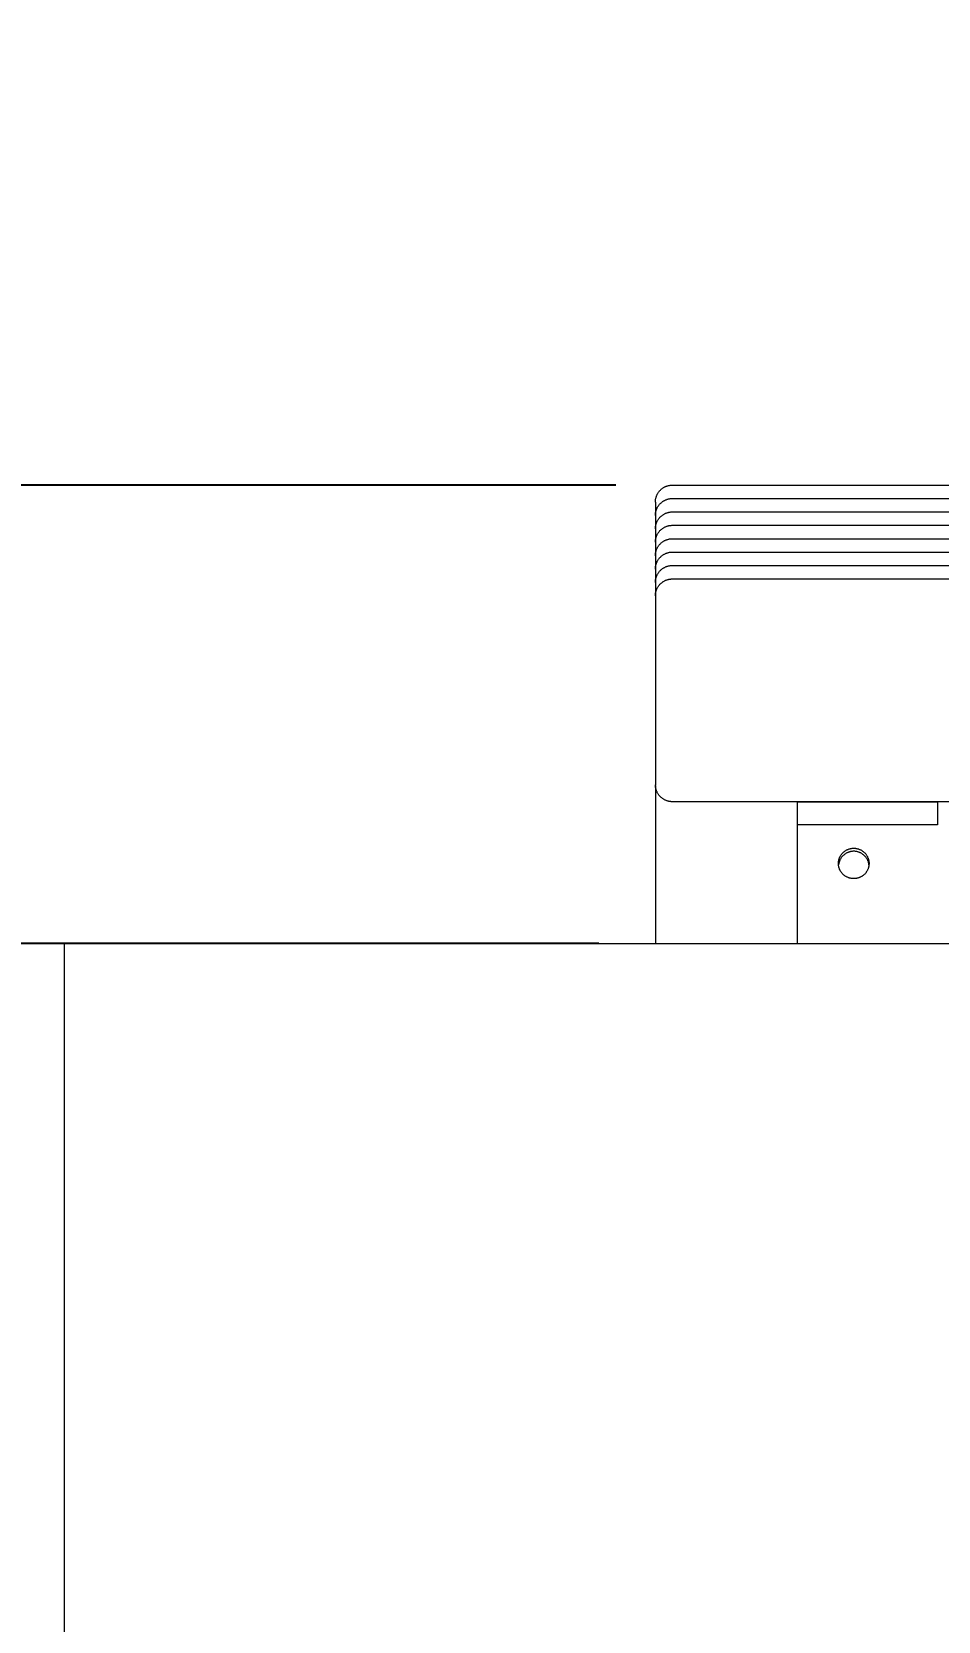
# Model space of a CAD drawing. Header units: millimetres. Extents: x -213 to 4577, y -424 to 2634.
# Drawn here: x 13.1 to 173.1, y 1709.7 to 1990.2 of the extents above; entities that cross this region are included whole.
import ezdxf

# ---------------------------------------------------------------- set-up
doc = ezdxf.new("R2010")
doc.units = ezdxf.units.MM
doc.layers.add('ZANO_R', color=7, linetype='Continuous', lineweight=0)
doc.layers.add('ZANO_W', color=1, linetype='Continuous', lineweight=0)
doc.styles.add('Arial', font='arial.ttf')
doc.styles.get("Standard").update_dxf_attribs({"font": 'ARIALUNI.TTF'})
doc.dimstyles.new('pl i ang', dxfattribs={"dimtxt": 50, "dimasz": 50, "dimexe": 1.25, "dimexo": 0.625, "dimgap": 10, "dimtad": 1, "dimtoh": 1, "dimtxsty": 'Standard', "dimcen": 2.5, "dimclrd": 1, "dimclre": 1, "dimclrt": 1, "dimadec": 0, "dimazin": 0, "dimtfac": 1, "dimtmove": 0, "dimatfit": 3, "dimfxl": 1, "dimarcsym": 1})

# ---------------------------------------------------------------- blocks, each defined once
blk = doc.blocks.new('*D441')
at = {"layer": 'ZANO_W', "color": 1, "lineweight": -2}
for p, q in [((-36.16, 1950.22), (-36.16, 1990.22)), ((116.17, 1910.22), (-46.16, 1910.22)), ((-36.16, 1910.22), (-36.16, 1829.34)), ((113.17, 1829.34), (-46.16, 1829.34)), ((-36.16, 1789.34), (-36.16, 1749.34))]:
    blk.add_line(p, q, dxfattribs=at)
at = {"layer": 'ZANO_W', "color": 1}
for points in [[(-42.83, 1950.22), (-29.49, 1950.22), (-36.16, 1910.22)], [(-29.49, 1789.34), (-42.83, 1789.34), (-36.16, 1829.34)]]:
    blk.add_solid(points, dxfattribs=at)
at = {"layer": 'ZANO_W', "color": 1, "insert": (-66.58, 1869.78), "char_height": 40, "attachment_point": 5, "rotation": 90, "style": 'Arial'}
blk.add_mtext('81', dxfattribs=at)

msp = doc.modelspace()

# ---------------------------------------------------------------- linework, layer by layer
at = {"layer": 'ZANO_R'}
for p, q in [((123.17, 1907.33), (123.18, 1907.43)), ((123.18, 1907.43), (123.19, 1907.53)), ((123.19, 1907.53), (123.2, 1907.63)), ((123.2, 1907.63), (123.22, 1907.73)), ((123.22, 1907.73), (123.23, 1907.83)), ((123.23, 1907.83), (123.26, 1907.93)), ((123.26, 1907.93), (123.28, 1908.03)), ((123.28, 1908.03), (123.31, 1908.13)), ((123.31, 1908.13), (123.35, 1908.23)), ((123.35, 1908.23), (123.38, 1908.32)), ((123.38, 1908.32), (123.42, 1908.42)), ((123.42, 1908.42), (123.46, 1908.51)), ((123.46, 1908.51), (123.51, 1908.6)), ((123.51, 1908.6), (123.56, 1908.69)), ((123.56, 1908.69), (123.61, 1908.78)), ((123.61, 1908.78), (123.66, 1908.87)), ((123.66, 1908.87), (123.72, 1908.95)), ((123.72, 1908.95), (123.78, 1909.04)), ((123.78, 1909.04), (123.84, 1909.12)), ((123.84, 1909.12), (123.91, 1909.19)), ((123.91, 1909.19), (123.98, 1909.27)), ((123.98, 1909.27), (124.05, 1909.34)), ((124.05, 1909.34), (124.12, 1909.42)), ((124.12, 1909.42), (124.2, 1909.48)), ((124.2, 1909.48), (124.28, 1909.55)), ((124.28, 1909.55), (124.36, 1909.61)), ((124.36, 1909.61), (124.44, 1909.67)), ((124.44, 1909.67), (124.53, 1909.73)), ((124.53, 1909.73), (124.61, 1909.79)), ((124.61, 1909.79), (124.7, 1909.84)), ((124.61, 1907.42), (124.7, 1907.47)), ((124.7, 1909.84), (124.79, 1909.89)), ((124.7, 1907.47), (124.79, 1907.52)), ((124.79, 1909.89), (124.88, 1909.93)), ((124.79, 1907.52), (124.88, 1907.57)), ((124.88, 1909.93), (124.98, 1909.97)), ((124.88, 1907.57), (124.98, 1907.61)), ((124.98, 1909.97), (125.07, 1910.01)), ((124.98, 1907.61), (125.07, 1907.65)), ((125.07, 1910.01), (125.17, 1910.05)), ((125.07, 1907.65), (125.17, 1907.68)), ((125.17, 1910.05), (125.26, 1910.08)), ((125.17, 1907.68), (125.26, 1907.72)), ((125.26, 1910.08), (125.36, 1910.11)), ((125.26, 1907.72), (125.36, 1907.75)), ((125.36, 1910.11), (125.46, 1910.14)), ((125.36, 1907.75), (125.46, 1907.77)), ((125.46, 1910.14), (125.56, 1910.16)), ((125.46, 1907.77), (125.56, 1907.8)), ((125.56, 1910.16), (125.66, 1910.18)), ((125.56, 1907.8), (125.66, 1907.81)), ((125.66, 1910.18), (125.76, 1910.19)), ((125.66, 1907.81), (125.76, 1907.83)), ((125.76, 1910.19), (125.87, 1910.21)), ((125.76, 1907.83), (125.87, 1907.84)), ((125.87, 1910.21), (125.97, 1910.22)), ((125.87, 1907.84), (125.97, 1907.85)), ((125.97, 1910.22), (126.07, 1910.22)), ((125.97, 1907.85), (126.07, 1907.86)), ((126.07, 1910.22), (126.17, 1910.22)), ((126.07, 1907.86), (126.17, 1907.86)), ((126.17, 1910.22), (1920.17, 1910.22)), ((126.17, 1907.86), (1920.17, 1907.86)), ((123.17, 1907.22), (123.17, 1907.33)), ((123.17, 1907.22), (123.17, 1905.87)), ((123.17, 1905.87), (123.17, 1904.86)), ((123.17, 1904.96), (123.18, 1905.06)), ((123.17, 1904.86), (123.17, 1904.96)), ((123.17, 1904.86), (123.17, 1903.51)), ((123.18, 1905.06), (123.19, 1905.16)), ((123.19, 1905.16), (123.2, 1905.27)), ((123.2, 1905.27), (123.22, 1905.37)), ((123.22, 1905.37), (123.23, 1905.47)), ((123.23, 1905.47), (123.26, 1905.57)), ((123.26, 1905.57), (123.28, 1905.67)), ((123.28, 1905.67), (123.31, 1905.77)), ((123.31, 1905.77), (123.35, 1905.86)), ((123.35, 1905.86), (123.38, 1905.96)), ((123.38, 1905.96), (123.42, 1906.05)), ((123.42, 1906.05), (123.46, 1906.15)), ((123.46, 1906.15), (123.51, 1906.24)), ((123.51, 1906.24), (123.56, 1906.33)), ((123.56, 1906.33), (123.61, 1906.42)), ((123.61, 1906.42), (123.66, 1906.5)), ((123.66, 1906.5), (123.72, 1906.59)), ((123.72, 1906.59), (123.78, 1906.67)), ((123.78, 1906.67), (123.84, 1906.75)), ((123.84, 1906.75), (123.91, 1906.83)), ((123.91, 1906.83), (123.98, 1906.91)), ((123.98, 1906.91), (124.05, 1906.98)), ((124.05, 1906.98), (124.12, 1907.05)), ((124.05, 1904.61), (124.12, 1904.69)), ((124.12, 1907.05), (124.2, 1907.12)), ((124.12, 1904.69), (124.2, 1904.75)), ((124.2, 1907.12), (124.28, 1907.18)), ((124.2, 1904.75), (124.28, 1904.82)), ((124.28, 1907.18), (124.36, 1907.25)), ((124.28, 1904.82), (124.36, 1904.88)), ((124.36, 1907.25), (124.44, 1907.31)), ((124.36, 1904.88), (124.44, 1904.94)), ((124.44, 1907.31), (124.53, 1907.37)), ((124.44, 1904.94), (124.53, 1905)), ((124.53, 1907.37), (124.61, 1907.42)), ((124.53, 1905), (124.61, 1905.06)), ((124.61, 1905.06), (124.7, 1905.11)), ((124.7, 1905.11), (124.79, 1905.16)), ((124.79, 1905.16), (124.88, 1905.2)), ((124.88, 1905.2), (124.98, 1905.24)), ((124.98, 1905.24), (125.07, 1905.28)), ((125.07, 1905.28), (125.17, 1905.32)), ((125.17, 1905.32), (125.26, 1905.35)), ((125.26, 1905.35), (125.36, 1905.38)), ((125.36, 1905.38), (125.46, 1905.41)), ((125.46, 1905.41), (125.56, 1905.43)), ((125.56, 1905.43), (125.66, 1905.45)), ((125.66, 1905.45), (125.76, 1905.47)), ((125.76, 1905.47), (125.87, 1905.48)), ((125.87, 1905.48), (125.97, 1905.49)), ((125.97, 1905.49), (126.07, 1905.49)), ((126.07, 1905.49), (126.17, 1905.49)), ((126.17, 1905.49), (1920.17, 1905.49)), ((123.17, 1903.51), (123.17, 1902.49)), ((123.17, 1902.6), (123.18, 1902.7)), ((123.17, 1902.49), (123.17, 1902.6)), ((123.17, 1902.49), (123.17, 1901.14)), ((123.18, 1902.7), (123.19, 1902.8)), ((123.19, 1902.8), (123.2, 1902.9)), ((123.2, 1902.9), (123.22, 1903)), ((123.22, 1903), (123.23, 1903.1)), ((123.23, 1903.1), (123.26, 1903.2)), ((123.26, 1903.2), (123.28, 1903.3)), ((123.28, 1903.3), (123.31, 1903.4)), ((123.31, 1903.4), (123.35, 1903.5)), ((123.35, 1903.5), (123.38, 1903.59)), ((123.38, 1903.59), (123.42, 1903.69)), ((123.42, 1903.69), (123.46, 1903.78)), ((123.46, 1903.78), (123.51, 1903.87)), ((123.51, 1903.87), (123.56, 1903.96)), ((123.56, 1903.96), (123.61, 1904.05)), ((123.61, 1904.05), (123.66, 1904.14)), ((123.66, 1904.14), (123.72, 1904.22)), ((123.66, 1901.77), (123.72, 1901.86)), ((123.72, 1904.22), (123.78, 1904.31)), ((123.72, 1901.86), (123.78, 1901.94)), ((123.78, 1904.31), (123.84, 1904.39)), ((123.78, 1901.94), (123.84, 1902.02)), ((123.84, 1904.39), (123.91, 1904.46)), ((123.84, 1902.02), (123.91, 1902.1)), ((123.91, 1904.46), (123.98, 1904.54)), ((123.91, 1902.1), (123.98, 1902.18)), ((123.98, 1904.54), (124.05, 1904.61)), ((123.98, 1902.18), (124.05, 1902.25)), ((124.05, 1902.25), (124.12, 1902.32)), ((124.12, 1902.32), (124.2, 1902.39)), ((124.2, 1902.39), (124.28, 1902.46)), ((124.28, 1902.46), (124.36, 1902.52)), ((124.36, 1902.52), (124.44, 1902.58)), ((124.44, 1902.58), (124.53, 1902.64)), ((124.53, 1902.64), (124.61, 1902.69)), ((124.61, 1902.69), (124.7, 1902.74)), ((124.7, 1902.74), (124.79, 1902.79)), ((124.79, 1902.79), (124.88, 1902.84)), ((124.88, 1902.84), (124.98, 1902.88)), ((124.98, 1902.88), (125.07, 1902.92)), ((125.07, 1902.92), (125.17, 1902.96)), ((125.17, 1902.96), (125.26, 1902.99)), ((125.26, 1902.99), (125.36, 1903.02)), ((125.36, 1903.02), (125.46, 1903.04)), ((125.46, 1903.04), (125.56, 1903.07)), ((125.56, 1903.07), (125.66, 1903.08)), ((125.66, 1903.08), (125.76, 1903.1)), ((125.76, 1903.1), (125.87, 1903.11)), ((125.87, 1903.11), (125.97, 1903.12)), ((125.97, 1903.12), (126.07, 1903.13)), ((126.07, 1903.13), (126.17, 1903.13)), ((126.17, 1903.13), (1920.17, 1903.13)), ((123.17, 1901.14), (123.17, 1900.13)), ((123.17, 1900.23), (123.18, 1900.33)), ((123.17, 1900.13), (123.17, 1900.23)), ((123.17, 1900.13), (123.17, 1898.78)), ((123.18, 1900.33), (123.19, 1900.44)), ((123.19, 1900.44), (123.2, 1900.54)), ((123.2, 1900.54), (123.22, 1900.64)), ((123.22, 1900.64), (123.23, 1900.74)), ((123.23, 1900.74), (123.26, 1900.84)), ((123.26, 1900.84), (123.28, 1900.94)), ((123.28, 1900.94), (123.31, 1901.04)), ((123.31, 1901.04), (123.35, 1901.13)), ((123.35, 1901.13), (123.38, 1901.23)), ((123.38, 1901.23), (123.42, 1901.32)), ((123.42, 1901.32), (123.46, 1901.42)), ((123.42, 1898.96), (123.46, 1899.05)), ((123.46, 1901.42), (123.51, 1901.51)), ((123.46, 1899.05), (123.51, 1899.14)), ((123.51, 1901.51), (123.56, 1901.6)), ((123.51, 1899.14), (123.56, 1899.23)), ((123.56, 1901.6), (123.61, 1901.69)), ((123.56, 1899.23), (123.61, 1899.32)), ((123.61, 1901.69), (123.66, 1901.77)), ((123.61, 1899.32), (123.66, 1899.41)), ((123.66, 1899.41), (123.72, 1899.49)), ((123.72, 1899.49), (123.78, 1899.58)), ((123.78, 1899.58), (123.84, 1899.66)), ((123.84, 1899.66), (123.91, 1899.74)), ((123.91, 1899.74), (123.98, 1899.81)), ((123.98, 1899.81), (124.05, 1899.88)), ((124.05, 1899.88), (124.12, 1899.96)), ((124.12, 1899.96), (124.2, 1900.02)), ((124.2, 1900.02), (124.28, 1900.09)), ((124.28, 1900.09), (124.36, 1900.15)), ((124.36, 1900.15), (124.44, 1900.21)), ((124.44, 1900.21), (124.53, 1900.27)), ((124.53, 1900.27), (124.61, 1900.33)), ((124.61, 1900.33), (124.7, 1900.38)), ((124.7, 1900.38), (124.79, 1900.43)), ((124.79, 1900.43), (124.88, 1900.47)), ((124.88, 1900.47), (124.98, 1900.52)), ((124.98, 1900.52), (125.07, 1900.55)), ((125.07, 1900.55), (125.17, 1900.59)), ((125.17, 1900.59), (125.26, 1900.62)), ((125.26, 1900.62), (125.36, 1900.65)), ((125.36, 1900.65), (125.46, 1900.68)), ((125.46, 1900.68), (125.56, 1900.7)), ((125.56, 1900.7), (125.66, 1900.72)), ((125.66, 1900.72), (125.76, 1900.74)), ((125.76, 1900.74), (125.87, 1900.75)), ((125.87, 1900.75), (125.97, 1900.76)), ((125.97, 1900.76), (126.07, 1900.76)), ((126.07, 1900.76), (126.17, 1900.76)), ((126.17, 1900.76), (1920.17, 1900.76)), ((123.17, 1898.78), (123.17, 1897.76)), ((123.17, 1897.87), (123.18, 1897.97)), ((123.17, 1897.76), (123.17, 1897.87)), ((123.17, 1897.76), (123.17, 1896.41)), ((123.17, 1896.41), (123.17, 1895.4)), ((123.18, 1897.97), (123.19, 1898.07)), ((123.19, 1898.07), (123.2, 1898.17)), ((123.2, 1898.17), (123.22, 1898.27)), ((123.22, 1898.27), (123.23, 1898.37)), ((123.23, 1898.37), (123.26, 1898.47)), ((123.26, 1898.47), (123.28, 1898.57)), ((123.26, 1896.11), (123.28, 1896.21)), ((123.28, 1898.57), (123.31, 1898.67)), ((123.28, 1896.21), (123.31, 1896.31)), ((123.31, 1898.67), (123.35, 1898.77)), ((123.31, 1896.31), (123.35, 1896.4)), ((123.35, 1898.77), (123.38, 1898.86)), ((123.35, 1896.4), (123.38, 1896.5)), ((123.38, 1898.86), (123.42, 1898.96)), ((123.38, 1896.5), (123.42, 1896.59)), ((123.42, 1896.59), (123.46, 1896.69)), ((123.46, 1896.69), (123.51, 1896.78)), ((123.51, 1896.78), (123.56, 1896.87)), ((123.56, 1896.87), (123.61, 1896.96)), ((123.61, 1896.96), (123.66, 1897.04)), ((123.66, 1897.04), (123.72, 1897.13)), ((123.72, 1897.13), (123.78, 1897.21)), ((123.78, 1897.21), (123.84, 1897.29)), ((123.84, 1897.29), (123.91, 1897.37)), ((123.91, 1897.37), (123.98, 1897.45)), ((123.98, 1897.45), (124.05, 1897.52)), ((124.05, 1897.52), (124.12, 1897.59)), ((124.12, 1897.59), (124.2, 1897.66)), ((124.2, 1897.66), (124.28, 1897.73)), ((124.28, 1897.73), (124.36, 1897.79)), ((124.36, 1897.79), (124.44, 1897.85)), ((124.44, 1897.85), (124.53, 1897.91)), ((124.53, 1897.91), (124.61, 1897.96)), ((124.61, 1897.96), (124.7, 1898.01)), ((124.7, 1898.01), (124.79, 1898.06)), ((124.79, 1898.06), (124.88, 1898.11)), ((124.88, 1898.11), (124.98, 1898.15)), ((124.98, 1898.15), (125.07, 1898.19)), ((125.07, 1898.19), (125.17, 1898.23)), ((125.17, 1898.23), (125.26, 1898.26)), ((125.26, 1898.26), (125.36, 1898.29)), ((125.36, 1898.29), (125.46, 1898.31)), ((125.46, 1898.31), (125.56, 1898.34)), ((125.56, 1898.34), (125.66, 1898.36)), ((125.66, 1898.36), (125.76, 1898.37)), ((125.76, 1898.37), (125.87, 1898.38)), ((125.87, 1898.38), (125.97, 1898.39)), ((125.97, 1898.39), (126.07, 1898.4)), ((126.07, 1898.4), (126.17, 1898.4)), ((126.17, 1898.4), (1920.17, 1898.4)), ((123.17, 1895.5), (123.18, 1895.6)), ((123.17, 1895.4), (123.17, 1895.5)), ((123.17, 1895.4), (123.17, 1894.05)), ((123.17, 1894.05), (123.17, 1893.03)), ((123.18, 1895.6), (123.19, 1895.71)), ((123.19, 1895.71), (123.2, 1895.81)), ((123.19, 1893.34), (123.2, 1893.44)), ((123.2, 1895.81), (123.22, 1895.91)), ((123.2, 1893.44), (123.22, 1893.54)), ((123.22, 1895.91), (123.23, 1896.01)), ((123.22, 1893.54), (123.23, 1893.64)), ((123.23, 1896.01), (123.26, 1896.11)), ((123.23, 1893.64), (123.26, 1893.74)), ((123.26, 1893.74), (123.28, 1893.84)), ((123.28, 1893.84), (123.31, 1893.94)), ((123.31, 1893.94), (123.35, 1894.04)), ((123.35, 1894.04), (123.38, 1894.13)), ((123.38, 1894.13), (123.42, 1894.23)), ((123.42, 1894.23), (123.46, 1894.32)), ((123.46, 1894.32), (123.51, 1894.41)), ((123.51, 1894.41), (123.56, 1894.5)), ((123.56, 1894.5), (123.61, 1894.59)), ((123.61, 1894.59), (123.66, 1894.68)), ((123.66, 1894.68), (123.72, 1894.76)), ((123.72, 1894.76), (123.78, 1894.85)), ((123.78, 1894.85), (123.84, 1894.93)), ((123.84, 1894.93), (123.91, 1895.01)), ((123.91, 1895.01), (123.98, 1895.08)), ((123.98, 1895.08), (124.05, 1895.16)), ((124.05, 1895.16), (124.12, 1895.23)), ((124.12, 1895.23), (124.2, 1895.3)), ((124.2, 1895.3), (124.28, 1895.36)), ((124.28, 1895.36), (124.36, 1895.42)), ((124.36, 1895.42), (124.44, 1895.49)), ((124.44, 1895.49), (124.53, 1895.54)), ((124.53, 1895.54), (124.61, 1895.6)), ((124.61, 1895.6), (124.7, 1895.65)), ((124.7, 1895.65), (124.79, 1895.7)), ((124.79, 1895.7), (124.88, 1895.74)), ((124.88, 1895.74), (124.98, 1895.79)), ((124.88, 1893.38), (124.98, 1893.42)), ((124.98, 1895.79), (125.07, 1895.83)), ((124.98, 1893.42), (125.07, 1893.46)), ((125.07, 1895.83), (125.17, 1895.86)), ((125.07, 1893.46), (125.17, 1893.5)), ((125.17, 1895.86), (125.26, 1895.89)), ((125.17, 1893.5), (125.26, 1893.53)), ((125.26, 1895.89), (125.36, 1895.92)), ((125.26, 1893.53), (125.36, 1893.56)), ((125.36, 1895.92), (125.46, 1895.95)), ((125.36, 1893.56), (125.46, 1893.58)), ((125.46, 1895.95), (125.56, 1895.97)), ((125.46, 1893.58), (125.56, 1893.61)), ((125.56, 1895.97), (125.66, 1895.99)), ((125.56, 1893.61), (125.66, 1893.63)), ((125.66, 1895.99), (125.76, 1896.01)), ((125.66, 1893.63), (125.76, 1893.64)), ((125.76, 1896.01), (125.87, 1896.02)), ((125.76, 1893.64), (125.87, 1893.65)), ((125.87, 1896.02), (125.97, 1896.03)), ((125.87, 1893.65), (125.97, 1893.66)), ((125.97, 1896.03), (126.07, 1896.03)), ((125.97, 1893.66), (126.07, 1893.67)), ((126.07, 1896.03), (126.17, 1896.03)), ((126.07, 1893.67), (126.17, 1893.67)), ((126.17, 1896.03), (1920.17, 1896.03)), ((126.17, 1893.67), (1920.17, 1893.67)), ((123.17, 1893.14), (123.18, 1893.24)), ((123.17, 1893.03), (123.17, 1893.14)), ((123.17, 1893.03), (123.17, 1891.68)), ((123.17, 1891.68), (123.17, 1890.67)), ((123.17, 1890.77), (123.18, 1890.87)), ((123.17, 1890.67), (123.17, 1890.77)), ((123.17, 1890.67), (123.17, 1889.32)), ((123.18, 1893.24), (123.19, 1893.34)), ((123.18, 1890.87), (123.19, 1890.98)), ((123.19, 1890.98), (123.2, 1891.08)), ((123.2, 1891.08), (123.22, 1891.18)), ((123.22, 1891.18), (123.23, 1891.28)), ((123.23, 1891.28), (123.26, 1891.38)), ((123.26, 1891.38), (123.28, 1891.48)), ((123.28, 1891.48), (123.31, 1891.58)), ((123.31, 1891.58), (123.35, 1891.67)), ((123.35, 1891.67), (123.38, 1891.77)), ((123.38, 1891.77), (123.42, 1891.86)), ((123.42, 1891.86), (123.46, 1891.96)), ((123.46, 1891.96), (123.51, 1892.05)), ((123.51, 1892.05), (123.56, 1892.14)), ((123.56, 1892.14), (123.61, 1892.23)), ((123.61, 1892.23), (123.66, 1892.31)), ((123.66, 1892.31), (123.72, 1892.4)), ((123.72, 1892.4), (123.78, 1892.48)), ((123.78, 1892.48), (123.84, 1892.56)), ((123.84, 1892.56), (123.91, 1892.64)), ((123.91, 1892.64), (123.98, 1892.72)), ((123.98, 1892.72), (124.05, 1892.79)), ((124.05, 1892.79), (124.12, 1892.86)), ((124.12, 1892.86), (124.2, 1892.93)), ((124.2, 1892.93), (124.28, 1893)), ((124.28, 1893), (124.36, 1893.06)), ((124.36, 1893.06), (124.44, 1893.12)), ((124.44, 1893.12), (124.53, 1893.18)), ((124.53, 1893.18), (124.61, 1893.23)), ((124.61, 1893.23), (124.7, 1893.28)), ((124.7, 1893.28), (124.79, 1893.33)), ((124.79, 1893.33), (124.88, 1893.38)), ((123.17, 1889.32), (123.17, 1857.35)), ((123.17, 1857.24), (123.17, 1857.35)), ((123.17, 1857.19), (123.17, 1857.27)), ((123.18, 1857.14), (123.17, 1857.24)), ((123.17, 1857.19), (123.17, 1829.34)), ((123.19, 1857.04), (123.18, 1857.14)), ((123.2, 1856.94), (123.19, 1857.04)), ((123.22, 1856.84), (123.2, 1856.94)), ((123.23, 1856.74), (123.22, 1856.84)), ((123.26, 1856.64), (123.23, 1856.74)), ((123.28, 1856.54), (123.26, 1856.64)), ((123.31, 1856.44), (123.28, 1856.54)), ((123.35, 1856.34), (123.31, 1856.44)), ((123.38, 1856.25), (123.35, 1856.34)), ((123.42, 1856.15), (123.38, 1856.25)), ((123.46, 1856.06), (123.42, 1856.15)), ((123.51, 1855.97), (123.46, 1856.06)), ((123.56, 1855.88), (123.51, 1855.97)), ((123.61, 1855.79), (123.56, 1855.88)), ((123.66, 1855.7), (123.61, 1855.79)), ((123.72, 1855.62), (123.66, 1855.7)), ((123.78, 1855.53), (123.72, 1855.62)), ((123.84, 1855.45), (123.78, 1855.53)), ((123.91, 1855.38), (123.84, 1855.45)), ((123.98, 1855.3), (123.91, 1855.38)), ((124.05, 1855.23), (123.98, 1855.3)), ((124.12, 1855.15), (124.05, 1855.23)), ((124.2, 1855.09), (124.12, 1855.15)), ((124.28, 1855.02), (124.2, 1855.09)), ((124.36, 1854.96), (124.28, 1855.02)), ((124.44, 1854.9), (124.36, 1854.96)), ((124.53, 1854.84), (124.44, 1854.9)), ((124.61, 1854.78), (124.53, 1854.84)), ((124.7, 1854.73), (124.61, 1854.78)), ((124.79, 1854.68), (124.7, 1854.73)), ((124.88, 1854.64), (124.79, 1854.68)), ((124.98, 1854.6), (124.88, 1854.64)), ((125.07, 1854.56), (124.98, 1854.6)), ((125.17, 1854.52), (125.07, 1854.56)), ((125.26, 1854.49), (125.17, 1854.52)), ((125.36, 1854.46), (125.26, 1854.49)), ((125.46, 1854.43), (125.36, 1854.46)), ((125.56, 1854.41), (125.46, 1854.43)), ((125.66, 1854.39), (125.56, 1854.41)), ((125.76, 1854.37), (125.66, 1854.39)), ((125.87, 1854.36), (125.76, 1854.37)), ((125.97, 1854.35), (125.87, 1854.36)), ((126.07, 1854.35), (125.97, 1854.35)), ((126.17, 1854.35), (126.07, 1854.35)), ((1920.17, 1854.35), (126.17, 1854.35)), ((148.17, 1854.35), (148.17, 1854.26)), ((148.17, 1854.26), (148.17, 1850.27)), ((172.97, 1854.26), (148.17, 1854.26)), ((172.97, 1854.35), (172.97, 1854.26)), ((172.97, 1854.26), (172.97, 1850.27)), ((172.97, 1850.27), (148.17, 1850.27)), ((148.17, 1850.27), (148.17, 1829.34)), ((156.68, 1845.69), (156.76, 1845.74)), ((156.76, 1845.74), (156.84, 1845.78)), ((156.84, 1845.78), (156.92, 1845.83)), ((156.92, 1845.83), (157, 1845.87)), ((157, 1845.87), (157.09, 1845.91)), ((157.09, 1845.91), (157.17, 1845.94)), ((157.17, 1845.94), (157.26, 1845.98)), ((157.26, 1845.98), (157.35, 1846.01)), ((157.35, 1846.01), (157.44, 1846.03)), ((157.44, 1846.03), (157.53, 1846.05)), ((157.53, 1846.05), (157.62, 1846.07)), ((157.62, 1846.07), (157.71, 1846.09)), ((157.71, 1846.09), (157.8, 1846.11)), ((157.8, 1846.11), (157.89, 1846.12)), ((157.89, 1846.12), (157.99, 1846.12)), ((157.99, 1846.12), (158.08, 1846.13)), ((158.08, 1846.13), (158.17, 1846.13)), ((158.17, 1846.13), (158.26, 1846.13)), ((158.26, 1846.13), (158.36, 1846.12)), ((158.36, 1846.12), (158.45, 1846.12)), ((158.45, 1846.12), (158.54, 1846.11)), ((158.54, 1846.11), (158.63, 1846.09)), ((158.63, 1846.09), (158.73, 1846.07)), ((158.73, 1846.07), (158.82, 1846.05)), ((158.82, 1846.05), (158.91, 1846.03)), ((158.91, 1846.03), (159, 1846.01)), ((159, 1846.01), (159.08, 1845.98)), ((159.08, 1845.98), (159.17, 1845.94)), ((159.17, 1845.94), (159.26, 1845.91)), ((159.26, 1845.91), (159.34, 1845.87)), ((159.34, 1845.87), (159.42, 1845.83)), ((159.42, 1845.83), (159.51, 1845.78)), ((159.51, 1845.78), (159.59, 1845.74)), ((159.59, 1845.74), (159.67, 1845.69)), ((155.47, 1843.5), (155.48, 1843.59)), ((155.47, 1843.41), (155.47, 1843.5)), ((155.48, 1843.31), (155.47, 1843.41)), ((155.48, 1843.68), (155.49, 1843.78)), ((155.48, 1843.59), (155.48, 1843.68)), ((155.48, 1843.22), (155.48, 1843.31)), ((155.49, 1843.13), (155.48, 1843.22)), ((155.49, 1843.78), (155.5, 1843.87)), ((155.5, 1843.28), (155.49, 1843.19)), ((155.5, 1843.04), (155.49, 1843.13)), ((155.5, 1843.87), (155.52, 1843.96)), ((155.51, 1843.37), (155.5, 1843.28)), ((155.52, 1842.94), (155.5, 1843.04)), ((155.53, 1843.46), (155.51, 1843.37)), ((155.52, 1843.96), (155.54, 1844.05)), ((155.54, 1842.85), (155.52, 1842.94)), ((155.55, 1843.55), (155.53, 1843.46)), ((155.54, 1844.05), (155.56, 1844.14)), ((155.57, 1843.64), (155.55, 1843.55)), ((155.56, 1844.14), (155.59, 1844.23)), ((155.6, 1843.73), (155.57, 1843.64)), ((155.59, 1844.23), (155.62, 1844.32)), ((155.63, 1843.81), (155.6, 1843.73)), ((155.62, 1844.32), (155.65, 1844.41)), ((155.66, 1843.9), (155.63, 1843.81)), ((155.65, 1844.41), (155.68, 1844.49)), ((155.7, 1843.98), (155.66, 1843.9)), ((155.68, 1844.49), (155.72, 1844.58)), ((155.73, 1844.07), (155.7, 1843.98)), ((155.72, 1844.58), (155.76, 1844.66)), ((155.78, 1844.15), (155.73, 1844.07)), ((155.76, 1844.66), (155.8, 1844.74)), ((155.82, 1844.23), (155.78, 1844.15)), ((155.8, 1844.74), (155.85, 1844.82)), ((155.87, 1844.31), (155.82, 1844.23)), ((155.85, 1844.82), (155.9, 1844.9)), ((155.92, 1844.39), (155.87, 1844.31)), ((155.9, 1844.9), (155.95, 1844.98)), ((155.97, 1844.46), (155.92, 1844.39)), ((155.95, 1844.98), (156.01, 1845.05)), ((156.02, 1844.54), (155.97, 1844.46)), ((156.01, 1845.05), (156.06, 1845.13)), ((156.08, 1844.61), (156.02, 1844.54)), ((156.06, 1845.13), (156.12, 1845.2)), ((156.14, 1844.68), (156.08, 1844.61)), ((156.12, 1845.2), (156.18, 1845.27)), ((156.2, 1844.75), (156.14, 1844.68)), ((156.18, 1845.27), (156.25, 1845.34)), ((156.26, 1844.81), (156.2, 1844.75)), ((156.25, 1845.34), (156.31, 1845.4)), ((156.33, 1844.88), (156.26, 1844.81)), ((156.31, 1845.4), (156.38, 1845.46)), ((156.4, 1844.94), (156.33, 1844.88)), ((156.38, 1845.46), (156.45, 1845.52)), ((156.47, 1845), (156.4, 1844.94)), ((156.45, 1845.52), (156.53, 1845.58)), ((156.54, 1845.05), (156.47, 1845)), ((156.53, 1845.58), (156.6, 1845.64)), ((156.62, 1845.11), (156.54, 1845.05)), ((156.6, 1845.64), (156.68, 1845.69)), ((156.69, 1845.16), (156.62, 1845.11)), ((156.77, 1845.21), (156.69, 1845.16)), ((156.85, 1845.25), (156.77, 1845.21)), ((156.93, 1845.3), (156.85, 1845.25)), ((157.01, 1845.34), (156.93, 1845.3)), ((157.1, 1845.38), (157.01, 1845.34)), ((157.18, 1845.41), (157.1, 1845.38)), ((157.27, 1845.44), (157.18, 1845.41)), ((157.36, 1845.47), (157.27, 1845.44)), ((157.44, 1845.5), (157.36, 1845.47)), ((157.53, 1845.52), (157.44, 1845.5)), ((157.62, 1845.54), (157.53, 1845.52)), ((157.71, 1845.56), (157.62, 1845.54)), ((157.8, 1845.57), (157.71, 1845.56)), ((157.9, 1845.58), (157.8, 1845.57)), ((157.99, 1845.59), (157.9, 1845.58)), ((158.08, 1845.59), (157.99, 1845.59)), ((158.17, 1845.6), (158.08, 1845.59)), ((158.26, 1845.59), (158.17, 1845.6)), ((158.36, 1845.59), (158.26, 1845.59)), ((158.45, 1845.58), (158.36, 1845.59)), ((158.54, 1845.57), (158.45, 1845.58)), ((158.63, 1845.56), (158.54, 1845.57)), ((158.72, 1845.54), (158.63, 1845.56)), ((158.81, 1845.52), (158.72, 1845.54)), ((158.9, 1845.5), (158.81, 1845.52)), ((158.99, 1845.47), (158.9, 1845.5)), ((159.07, 1845.44), (158.99, 1845.47)), ((159.16, 1845.41), (159.07, 1845.44)), ((159.25, 1845.38), (159.16, 1845.41)), ((159.33, 1845.34), (159.25, 1845.38)), ((159.41, 1845.3), (159.33, 1845.34)), ((159.49, 1845.25), (159.41, 1845.3)), ((159.57, 1845.21), (159.49, 1845.25)), ((159.65, 1845.16), (159.57, 1845.21)), ((159.73, 1845.11), (159.65, 1845.16)), ((159.67, 1845.69), (159.74, 1845.64)), ((159.8, 1845.05), (159.73, 1845.11)), ((159.74, 1845.64), (159.82, 1845.58)), ((159.87, 1845), (159.8, 1845.05)), ((159.82, 1845.58), (159.89, 1845.52)), ((159.94, 1844.94), (159.87, 1845)), ((159.89, 1845.52), (159.96, 1845.46)), ((160.01, 1844.88), (159.94, 1844.94)), ((159.96, 1845.46), (160.03, 1845.4)), ((160.08, 1844.81), (160.01, 1844.88)), ((160.03, 1845.4), (160.1, 1845.34)), ((160.14, 1844.75), (160.08, 1844.81)), ((160.1, 1845.34), (160.16, 1845.27)), ((160.21, 1844.68), (160.14, 1844.75)), ((160.16, 1845.27), (160.22, 1845.2)), ((160.26, 1844.61), (160.21, 1844.68)), ((160.22, 1845.2), (160.28, 1845.13)), ((160.32, 1844.54), (160.26, 1844.61)), ((160.28, 1845.13), (160.34, 1845.05)), ((160.38, 1844.46), (160.32, 1844.54)), ((160.34, 1845.05), (160.39, 1844.98)), ((160.43, 1844.39), (160.38, 1844.46)), ((160.39, 1844.98), (160.44, 1844.9)), ((160.48, 1844.31), (160.43, 1844.39)), ((160.44, 1844.9), (160.49, 1844.82)), ((160.52, 1844.23), (160.48, 1844.31)), ((160.49, 1844.82), (160.54, 1844.74)), ((160.57, 1844.15), (160.52, 1844.23)), ((160.54, 1844.74), (160.58, 1844.66)), ((160.61, 1844.07), (160.57, 1844.15)), ((160.58, 1844.66), (160.62, 1844.58)), ((160.65, 1843.98), (160.61, 1844.07)), ((160.62, 1844.58), (160.66, 1844.49)), ((160.68, 1843.9), (160.65, 1843.98)), ((160.66, 1844.49), (160.7, 1844.41)), ((160.72, 1843.81), (160.68, 1843.9)), ((160.7, 1844.41), (160.73, 1844.32)), ((160.75, 1843.73), (160.72, 1843.81)), ((160.73, 1844.32), (160.76, 1844.23)), ((160.77, 1843.64), (160.75, 1843.73)), ((160.76, 1844.23), (160.78, 1844.14)), ((160.8, 1843.55), (160.77, 1843.64)), ((160.78, 1844.14), (160.8, 1844.05)), ((160.8, 1844.05), (160.82, 1843.96)), ((160.82, 1843.46), (160.8, 1843.55)), ((160.82, 1842.94), (160.8, 1842.85)), ((160.82, 1843.96), (160.84, 1843.87)), ((160.83, 1843.37), (160.82, 1843.46)), ((160.84, 1843.04), (160.82, 1842.94)), ((160.85, 1843.28), (160.83, 1843.37)), ((160.84, 1843.87), (160.85, 1843.78)), ((160.85, 1843.13), (160.84, 1843.04)), ((160.85, 1843.78), (160.86, 1843.68)), ((160.86, 1843.19), (160.85, 1843.28)), ((160.86, 1843.22), (160.85, 1843.13)), ((160.86, 1843.68), (160.87, 1843.59)), ((160.87, 1843.31), (160.86, 1843.22)), ((160.87, 1843.59), (160.87, 1843.5)), ((160.87, 1843.5), (160.87, 1843.41)), ((160.87, 1843.41), (160.87, 1843.31)), ((155.56, 1842.76), (155.54, 1842.85)), ((155.59, 1842.67), (155.56, 1842.76)), ((155.62, 1842.59), (155.59, 1842.67)), ((155.65, 1842.5), (155.62, 1842.59)), ((155.68, 1842.41), (155.65, 1842.5)), ((155.72, 1842.33), (155.68, 1842.41)), ((155.76, 1842.24), (155.72, 1842.33)), ((155.8, 1842.16), (155.76, 1842.24)), ((155.85, 1842.08), (155.8, 1842.16)), ((155.9, 1842), (155.85, 1842.08)), ((155.95, 1841.92), (155.9, 1842)), ((156.01, 1841.85), (155.95, 1841.92)), ((156.06, 1841.78), (156.01, 1841.85)), ((156.12, 1841.7), (156.06, 1841.78)), ((156.18, 1841.63), (156.12, 1841.7)), ((156.25, 1841.57), (156.18, 1841.63)), ((156.31, 1841.5), (156.25, 1841.57)), ((156.38, 1841.44), (156.31, 1841.5)), ((156.45, 1841.38), (156.38, 1841.44)), ((156.53, 1841.32), (156.45, 1841.38)), ((156.6, 1841.27), (156.53, 1841.32)), ((156.68, 1841.22), (156.6, 1841.27)), ((156.76, 1841.17), (156.68, 1841.22)), ((156.84, 1841.12), (156.76, 1841.17)), ((156.92, 1841.07), (156.84, 1841.12)), ((157, 1841.03), (156.92, 1841.07)), ((157.09, 1841), (157, 1841.03)), ((157.17, 1840.96), (157.09, 1841)), ((157.26, 1840.93), (157.17, 1840.96)), ((157.35, 1840.9), (157.26, 1840.93)), ((157.44, 1840.87), (157.35, 1840.9)), ((157.53, 1840.85), (157.44, 1840.87)), ((157.62, 1840.83), (157.53, 1840.85)), ((157.71, 1840.81), (157.62, 1840.83)), ((157.8, 1840.8), (157.71, 1840.81)), ((157.89, 1840.79), (157.8, 1840.8)), ((157.99, 1840.78), (157.89, 1840.79)), ((158.08, 1840.78), (157.99, 1840.78)), ((158.17, 1840.78), (158.08, 1840.78)), ((158.26, 1840.78), (158.17, 1840.78)), ((158.36, 1840.78), (158.26, 1840.78)), ((158.45, 1840.79), (158.36, 1840.78)), ((158.54, 1840.8), (158.45, 1840.79)), ((158.63, 1840.81), (158.54, 1840.8)), ((158.73, 1840.83), (158.63, 1840.81)), ((158.82, 1840.85), (158.73, 1840.83)), ((158.91, 1840.87), (158.82, 1840.85)), ((159, 1840.9), (158.91, 1840.87)), ((159.08, 1840.93), (159, 1840.9)), ((159.17, 1840.96), (159.08, 1840.93)), ((159.26, 1841), (159.17, 1840.96)), ((159.34, 1841.03), (159.26, 1841)), ((159.42, 1841.07), (159.34, 1841.03)), ((159.51, 1841.12), (159.42, 1841.07)), ((159.59, 1841.17), (159.51, 1841.12)), ((159.67, 1841.22), (159.59, 1841.17)), ((159.74, 1841.27), (159.67, 1841.22)), ((159.82, 1841.32), (159.74, 1841.27)), ((159.89, 1841.38), (159.82, 1841.32)), ((159.96, 1841.44), (159.89, 1841.38)), ((160.03, 1841.5), (159.96, 1841.44)), ((160.1, 1841.57), (160.03, 1841.5)), ((160.16, 1841.63), (160.1, 1841.57)), ((160.22, 1841.7), (160.16, 1841.63)), ((160.28, 1841.78), (160.22, 1841.7)), ((160.34, 1841.85), (160.28, 1841.78)), ((160.39, 1841.92), (160.34, 1841.85)), ((160.44, 1842), (160.39, 1841.92)), ((160.49, 1842.08), (160.44, 1842)), ((160.54, 1842.16), (160.49, 1842.08)), ((160.58, 1842.24), (160.54, 1842.16)), ((160.62, 1842.33), (160.58, 1842.24)), ((160.66, 1842.41), (160.62, 1842.33)), ((160.7, 1842.5), (160.66, 1842.41)), ((160.73, 1842.59), (160.7, 1842.5)), ((160.76, 1842.67), (160.73, 1842.59)), ((160.78, 1842.76), (160.76, 1842.67)), ((160.8, 1842.85), (160.78, 1842.76))]:
    msp.add_line(p, q, dxfattribs=at)
msp.add_lwpolyline([(18.92, 1829.34), (2042.92, 1829.34), (2042.92, 1429.34), (18.92, 1429.34)], close=True, dxfattribs=at)

# ---------------------------------------------------------------- dimensions: what is measured, and where the dimension line sits
at = {"layer": 'ZANO_W'}
dim = msp.add_linear_dim(base=(-36.16, 1829.34), p1=(126.17, 1910.22), p2=(123.17, 1829.34), angle=90, dimstyle='pl i ang', override={"dimtxt": 40, "dimasz": 40, "dimexe": 10, "dimexo": 10, "dimtoh": 0, "dimdec": 0, "dimtxsty": 'Arial', "dimtdec": 0, "dimtmove": 1}, dxfattribs=at)
dim.commit()
dim.dimension.update_dxf_attribs({"geometry": '*D441', "text_midpoint": (-66.58, 1869.78)})

doc.saveas('drawing.dxf')
